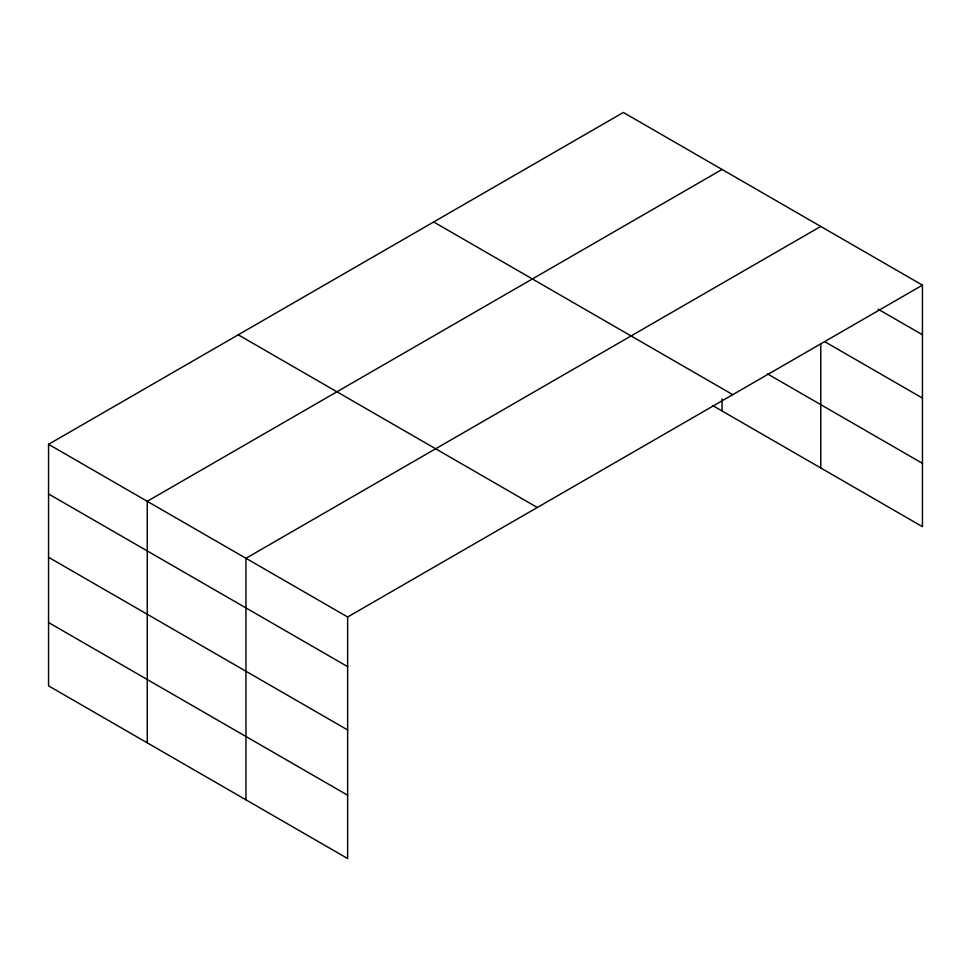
<?xml version="1.0" encoding="UTF-8"?>
<svg xmlns="http://www.w3.org/2000/svg" width="971" height="971" viewBox="0 0 971 971"><rect width="100%" height="100%" fill="white"/><g stroke="black" fill="none" stroke-linecap="round" stroke-linejoin="round"><path stroke-width="1.46" d="M922.45 285.146L623.358 112.466L48.55 444.317L48.55 685.854L347.642 858.534L347.642 616.998L922.45 285.146L922.45 526.683L712.969 405.732M722.06 169.452L147.252 501.303L147.252 742.839M820.762 226.425L245.954 558.289L245.954 799.825M878.124 309.179L922.45 334.764M824.67 341.646L922.45 398.098M767.515 373.896L922.45 463.349M433.673 221.971L732.765 394.651M238.235 334.813L537.327 507.493M48.55 444.317L347.642 616.998M48.55 493.948L347.642 666.628M48.55 557.281L347.642 729.961M48.55 622.532L347.642 795.213M820.762 343.831L820.762 467.961M722.06 398.923L722.06 410.976"/></g></svg>
